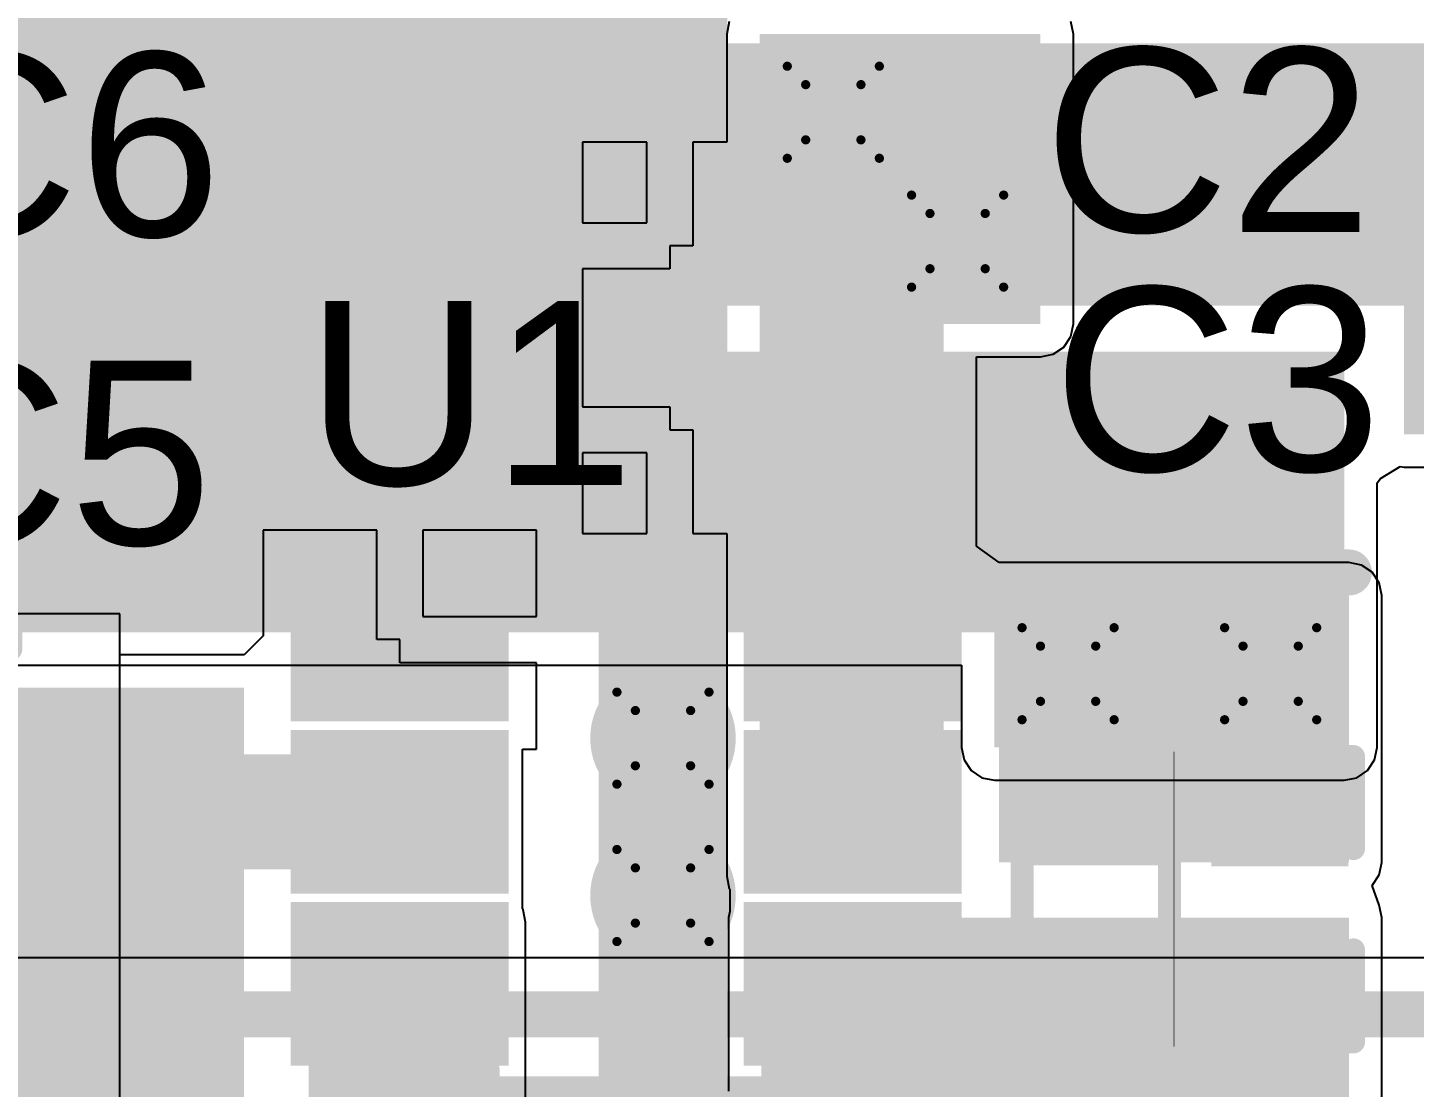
# Model space of a CAD drawing. Header units: inches. Extents: x -8 to 210, y -39 to 109.
# Drawn here: x 68.61 to 76.26, y 16.23 to 22.08 of the extents above; entities that cross this region are included whole.
import ezdxf

# ---------------------------------------------------------------- set-up
doc = ezdxf.new("R2010")
doc.units = ezdxf.units.IN
for name, color, linetype in [('Bottom Layer', 5, 'Continuous'), ('Bottom Solder', 6, 'Continuous'), ('Drill Drawing', 1, 'Continuous'), ('Top Layer', 1, 'Continuous'), ('Top Overlay', 2, 'Continuous'), ('Top Paste', 8, 'Continuous'), ('Top Solder', 216, 'Continuous'), ('Via Holes', 16, 'Continuous')]:
    doc.layers.add(name, color=color, linetype=linetype)
doc.styles.add('Arial', font='', dxfattribs={"height": 0.2})
doc.styles.get('Arial').set_extended_font_data('Arial')

# ---------------------------------------------------------------- blocks, each defined once
blk = doc.blocks.new('VLS5045EX_100M_H_12')
at = {"layer": 'Top Layer'}
for points in [[(-3.05, 2), (-1.05, 2), (-1.05, -2), (-3.05, -2)], [(1.05, 2), (3.05, 2), (3.05, -2), (1.05, -2)]]:
    blk.add_hatch(color=1, dxfattribs=at).paths.add_polyline_path(points)
at = {"layer": 'Top Paste'}
for points in [[(-3.05, 2), (-1.05, 2), (-1.05, -2), (-3.05, -2)], [(1.05, 2), (3.05, 2), (3.05, -2), (1.05, -2)]]:
    blk.add_hatch(color=8, dxfattribs=at).paths.add_polyline_path(points)
at = {"layer": 'Top Solder'}
for points in [[(-3.1516, 2.1016), (-0.9484, 2.1016), (-0.9484, -2.1016), (-3.1516, -2.1016)], [(0.9484, 2.1016), (3.1516, 2.1016), (3.1516, -2.1016), (0.9484, -2.1016)]]:
    blk.add_hatch(color=216, dxfattribs=at).paths.add_polyline_path(points)
at = {"layer": 'Top Overlay'}
for points in [[(2.65, 2.5, 0.127, 0.127, 0), (-2.65, 2.5, 0.127, 0.127, 0)], [(-2.65, 2.5, 0.127, 0.127, 0), (-2.65, 2.32, 0.127, 0.127, 0)], [(2.65, 2.5, 0.127, 0.127, 0), (2.65, 2.32, 0.127, 0.127, 0)], [(-2.65, -2.32, 0.127, 0.127, 0), (-2.65, -2.5, 0.127, 0.127, 0)], [(2.65, -2.32, 0.127, 0.127, 0), (2.65, -2.5, 0.127, 0.127, 0)], [(2.65, -2.5, 0.127, 0.127, 0), (-2.65, -2.5, 0.127, 0.127, 0)]]:
    blk.add_lwpolyline(points, format="xyseb", dxfattribs=at)
for points in [[(-2.6817, 2.5, 0.0635, 0.0635, 1), (-2.6182, 2.5, 0.0635, 0.0635, 1)], [(-2.6817, 2.5, 0.0635, 0.0635, 1), (-2.6182, 2.5, 0.0635, 0.0635, 1)], [(2.6182, 2.5, 0.0635, 0.0635, 1), (2.6817, 2.5, 0.0635, 0.0635, 1)], [(2.6182, 2.5, 0.0635, 0.0635, 1), (2.6817, 2.5, 0.0635, 0.0635, 1)], [(-2.6817, 2.32, 0.0635, 0.0635, 1), (-2.6182, 2.32, 0.0635, 0.0635, 1)], [(2.6182, 2.32, 0.0635, 0.0635, 1), (2.6817, 2.32, 0.0635, 0.0635, 1)], [(-2.6817, -2.32, 0.0635, 0.0635, 1), (-2.6182, -2.32, 0.0635, 0.0635, 1)], [(2.6182, -2.32, 0.0635, 0.0635, 1), (2.6817, -2.32, 0.0635, 0.0635, 1)], [(-2.6817, -2.5, 0.0635, 0.0635, 1), (-2.6182, -2.5, 0.0635, 0.0635, 1)], [(-2.6817, -2.5, 0.0635, 0.0635, 1), (-2.6182, -2.5, 0.0635, 0.0635, 1)], [(2.6182, -2.5, 0.0635, 0.0635, 1), (2.6817, -2.5, 0.0635, 0.0635, 1)], [(2.6182, -2.5, 0.0635, 0.0635, 1), (2.6817, -2.5, 0.0635, 0.0635, 1)]]:
    blk.add_lwpolyline(points, format="xyseb", close=True, dxfattribs=at)
blk = doc.blocks.new('TSOT_26_6_23')
at = {"layer": 'Top Layer'}
for points in [[(-0.7495, 0.6), (-1.7495, 0.6), (-1.7495, 1.3), (-0.7495, 1.3)], [(1.7495, 0.6), (0.7495, 0.6), (0.7495, 1.3), (1.7495, 1.3)], [(-0.7495, -0.35), (-1.7495, -0.35), (-1.7495, 0.35), (-0.7495, 0.35)], [(1.7495, -0.35), (0.7495, -0.35), (0.7495, 0.35), (1.7495, 0.35)], [(-0.7495, -1.3), (-1.7495, -1.3), (-1.7495, -0.6), (-0.7495, -0.6)], [(1.7495, -1.3), (0.7495, -1.3), (0.7495, -0.6), (1.7495, -0.6)]]:
    blk.add_hatch(color=1, dxfattribs=at).paths.add_polyline_path(points)
at = {"layer": 'Top Paste'}
for points in [[(-0.7495, 0.6), (-1.7495, 0.6), (-1.7495, 1.3), (-0.7495, 1.3)], [(1.7495, 0.6), (0.7495, 0.6), (0.7495, 1.3), (1.7495, 1.3)], [(-0.7495, -0.35), (-1.7495, -0.35), (-1.7495, 0.35), (-0.7495, 0.35)], [(1.7495, -0.35), (0.7495, -0.35), (0.7495, 0.35), (1.7495, 0.35)], [(-0.7495, -1.3), (-1.7495, -1.3), (-1.7495, -0.6), (-0.7495, -0.6)], [(1.7495, -1.3), (0.7495, -1.3), (0.7495, -0.6), (1.7495, -0.6)]]:
    blk.add_hatch(color=8, dxfattribs=at).paths.add_polyline_path(points)
at = {"layer": 'Top Solder'}
for points in [[(-0.6479, 0.4984), (-1.8511, 0.4984), (-1.8511, 1.4016), (-0.6479, 1.4016)], [(1.8511, 0.4984), (0.6479, 0.4984), (0.6479, 1.4016), (1.8511, 1.4016)], [(-0.6479, -0.4516), (-1.8511, -0.4516), (-1.8511, 0.4516), (-0.6479, 0.4516)], [(1.8511, -0.4516), (0.6479, -0.4516), (0.6479, 0.4516), (1.8511, 0.4516)], [(-0.6479, -1.4016), (-1.8511, -1.4016), (-1.8511, -0.4984), (-0.6479, -0.4984)], [(1.8511, -1.4016), (0.6479, -1.4016), (0.6479, -0.4984), (1.8511, -0.4984)]]:
    blk.add_hatch(color=216, dxfattribs=at).paths.add_polyline_path(points)
at = {"layer": 'Top Overlay'}
for points in [[(0.762, 1.524, 0.127, 0.127, 0), (-0.8128, 1.524, 0.127, 0.127, 0)], [(-0.8128, 1.5224, 0.127, 0.127, 0), (-0.8128, 1.4224, 0.127, 0.127, 0)], [(0.762, 1.5224, 0.127, 0.127, 0), (0.762, 1.4224, 0.127, 0.127, 0)], [(-2.0066, 1.0668, 0.127, 0.127, 0), (-2.0066, 0.8128, 0.127, 0.127, 0)], [(-1.8796, 0.9398, 0.127, 0.127, 0), (-2.0066, 1.0668, 0.127, 0.127, 0)], [(-1.8796, 0.9398, 0.127, 0.127, 0), (-2.0066, 0.8128, 0.127, 0.127, 0)], [(-0.8128, -1.4224, 0.127, 0.127, 0), (-0.8128, -1.5224, 0.127, 0.127, 0)], [(0.762, -1.4224, 0.127, 0.127, 0), (0.762, -1.5224, 0.127, 0.127, 0)], [(0.762, -1.524, 0.127, 0.127, 0), (-0.8128, -1.524, 0.127, 0.127, 0)]]:
    blk.add_lwpolyline(points, format="xyseb", dxfattribs=at)
for points in [[(-0.8446, 1.524, 0.0635, 0.0635, 1), (-0.781, 1.524, 0.0635, 0.0635, 1)], [(-0.8446, 1.5224, 0.0635, 0.0635, 1), (-0.781, 1.5224, 0.0635, 0.0635, 1)], [(0.7302, 1.524, 0.0635, 0.0635, 1), (0.7937, 1.524, 0.0635, 0.0635, 1)], [(0.7302, 1.5224, 0.0635, 0.0635, 1), (0.7937, 1.5224, 0.0635, 0.0635, 1)], [(-0.8446, 1.4224, 0.0635, 0.0635, 1), (-0.781, 1.4224, 0.0635, 0.0635, 1)], [(0.7302, 1.4224, 0.0635, 0.0635, 1), (0.7937, 1.4224, 0.0635, 0.0635, 1)], [(-2.0383, 1.0668, 0.0635, 0.0635, 1), (-1.9748, 1.0668, 0.0635, 0.0635, 1)], [(-2.0383, 1.0668, 0.0635, 0.0635, 1), (-1.9748, 1.0668, 0.0635, 0.0635, 1)], [(-1.9114, 0.9398, 0.0635, 0.0635, 1), (-1.8478, 0.9398, 0.0635, 0.0635, 1)], [(-1.9114, 0.9398, 0.0635, 0.0635, 1), (-1.8478, 0.9398, 0.0635, 0.0635, 1)], [(-2.0383, 0.8128, 0.0635, 0.0635, 1), (-1.9748, 0.8128, 0.0635, 0.0635, 1)], [(-2.0383, 0.8128, 0.0635, 0.0635, 1), (-1.9748, 0.8128, 0.0635, 0.0635, 1)], [(-0.8446, -1.4224, 0.0635, 0.0635, 1), (-0.781, -1.4224, 0.0635, 0.0635, 1)], [(0.7302, -1.4224, 0.0635, 0.0635, 1), (0.7937, -1.4224, 0.0635, 0.0635, 1)], [(-0.8446, -1.5224, 0.0635, 0.0635, 1), (-0.781, -1.5224, 0.0635, 0.0635, 1)], [(-0.8446, -1.524, 0.0635, 0.0635, 1), (-0.781, -1.524, 0.0635, 0.0635, 1)], [(0.7302, -1.5224, 0.0635, 0.0635, 1), (0.7937, -1.5224, 0.0635, 0.0635, 1)], [(0.7302, -1.524, 0.0635, 0.0635, 1), (0.7937, -1.524, 0.0635, 0.0635, 1)]]:
    blk.add_lwpolyline(points, format="xyseb", close=True, dxfattribs=at)
blk = doc.blocks.new('R___0402_67')
at = {"layer": 'Top Layer'}
for points in [[(-0.6985, -0.3175), (-0.6985, 0.3175), (-0.2413, 0.3175), (-0.2413, -0.3175)], [(0.2413, -0.3175), (0.2413, 0.3175), (0.6985, 0.3175), (0.6985, -0.3175)]]:
    blk.add_hatch(color=1, dxfattribs=at).paths.add_polyline_path(points)
at = {"layer": 'Top Paste'}
for points in [[(-0.6985, -0.3175), (-0.6985, 0.3175), (-0.2413, 0.3175), (-0.2413, -0.3175)], [(0.2413, -0.3175), (0.2413, 0.3175), (0.6985, 0.3175), (0.6985, -0.3175)]]:
    blk.add_hatch(color=8, dxfattribs=at).paths.add_polyline_path(points)
at = {"layer": 'Top Solder'}
for points in [[(-0.7535, -0.3725), (-0.7535, 0.3725), (-0.1863, 0.3725), (-0.1863, -0.3725)], [(0.1863, -0.3725), (0.1863, 0.3725), (0.7535, 0.3725), (0.7535, -0.3725)]]:
    blk.add_hatch(color=216, dxfattribs=at).paths.add_polyline_path(points)
at = {"layer": 'Top Overlay'}
for points in [[(-0.7874, 0.4064, 0.127, 0.127, 0), (-0.7874, -0.4064, 0.127, 0.127, 0)], [(-0.7874, 0.4064, 0.127, 0.127, 0), (0.7874, 0.4064, 0.127, 0.127, 0)], [(0.7874, 0.4064, 0.127, 0.127, 0), (0.7874, -0.4064, 0.127, 0.127, 0)], [(-0.7874, -0.4064, 0.127, 0.127, 0), (0.7874, -0.4064, 0.127, 0.127, 0)], [(-0.8128, -0.4318, 0.00323, 0.00323, 0), (0.8128, -0.4318, 0.00323, 0.00323, 0)]]:
    blk.add_lwpolyline(points, format="xyseb", dxfattribs=at)
for points in [[(-0.8191, 0.4064, 0.0635, 0.0635, 1), (-0.7556, 0.4064, 0.0635, 0.0635, 1)], [(-0.8191, 0.4064, 0.0635, 0.0635, 1), (-0.7556, 0.4064, 0.0635, 0.0635, 1)], [(0.7556, 0.4064, 0.0635, 0.0635, 1), (0.8191, 0.4064, 0.0635, 0.0635, 1)], [(0.7556, 0.4064, 0.0635, 0.0635, 1), (0.8191, 0.4064, 0.0635, 0.0635, 1)], [(-0.8191, -0.4064, 0.0635, 0.0635, 1), (-0.7556, -0.4064, 0.0635, 0.0635, 1)], [(-0.8191, -0.4064, 0.0635, 0.0635, 1), (-0.7556, -0.4064, 0.0635, 0.0635, 1)], [(0.7556, -0.4064, 0.0635, 0.0635, 1), (0.8191, -0.4064, 0.0635, 0.0635, 1)], [(0.7556, -0.4064, 0.0635, 0.0635, 1), (0.8191, -0.4064, 0.0635, 0.0635, 1)], [(-0.8136, -0.4318, 0.00161, 0.00161, 1), (-0.812, -0.4318, 0.00161, 0.00161, 1)], [(0.812, -0.4318, 0.00161, 0.00161, 1), (0.8136, -0.4318, 0.00161, 0.00161, 1)]]:
    blk.add_lwpolyline(points, format="xyseb", close=True, dxfattribs=at)
blk = doc.blocks.new('C___0402_152')
at = {"layer": 'Top Layer'}
for points in [[(-0.6985, -0.3175), (-0.6985, 0.3175), (-0.2413, 0.3175), (-0.2413, -0.3175)], [(0.2413, -0.3175), (0.2413, 0.3175), (0.6985, 0.3175), (0.6985, -0.3175)]]:
    blk.add_hatch(color=1, dxfattribs=at).paths.add_polyline_path(points)
at = {"layer": 'Top Paste'}
for points in [[(-0.6985, -0.3175), (-0.6985, 0.3175), (-0.2413, 0.3175), (-0.2413, -0.3175)], [(0.2413, -0.3175), (0.2413, 0.3175), (0.6985, 0.3175), (0.6985, -0.3175)]]:
    blk.add_hatch(color=8, dxfattribs=at).paths.add_polyline_path(points)
at = {"layer": 'Top Solder'}
for points in [[(-0.7585, -0.3775), (-0.7585, 0.3775), (-0.1813, 0.3775), (-0.1813, -0.3775)], [(0.1813, -0.3775), (0.1813, 0.3775), (0.7585, 0.3775), (0.7585, -0.3775)]]:
    blk.add_hatch(color=216, dxfattribs=at).paths.add_polyline_path(points)
at = {"layer": 'Top Overlay'}
for points in [[(-0.7874, 0.4064, 0.127, 0.127, 0), (-0.2794, 0.4064, 0.127, 0.127, 0)], [(-0.7874, 0.4064, 0.127, 0.127, 0), (-0.7874, -0.4064, 0.127, 0.127, 0)], [(0.2794, 0.4064, 0.127, 0.127, 0), (0.7874, 0.4064, 0.127, 0.127, 0)], [(0.7874, 0.4064, 0.127, 0.127, 0), (0.7874, -0.4064, 0.127, 0.127, 0)], [(-0.7874, -0.4064, 0.127, 0.127, 0), (-0.2794, -0.4064, 0.127, 0.127, 0)], [(0.2794, -0.4064, 0.127, 0.127, 0), (0.7874, -0.4064, 0.127, 0.127, 0)]]:
    blk.add_lwpolyline(points, format="xyseb", dxfattribs=at)
for points in [[(-0.8191, 0.4064, 0.0635, 0.0635, 1), (-0.7556, 0.4064, 0.0635, 0.0635, 1)], [(-0.8191, 0.4064, 0.0635, 0.0635, 1), (-0.7556, 0.4064, 0.0635, 0.0635, 1)], [(-0.3111, 0.4064, 0.0635, 0.0635, 1), (-0.2477, 0.4064, 0.0635, 0.0635, 1)], [(0.2477, 0.4064, 0.0635, 0.0635, 1), (0.3111, 0.4064, 0.0635, 0.0635, 1)], [(0.7556, 0.4064, 0.0635, 0.0635, 1), (0.8191, 0.4064, 0.0635, 0.0635, 1)], [(0.7556, 0.4064, 0.0635, 0.0635, 1), (0.8191, 0.4064, 0.0635, 0.0635, 1)], [(-0.8191, -0.4064, 0.0635, 0.0635, 1), (-0.7556, -0.4064, 0.0635, 0.0635, 1)], [(-0.8191, -0.4064, 0.0635, 0.0635, 1), (-0.7556, -0.4064, 0.0635, 0.0635, 1)], [(-0.3111, -0.4064, 0.0635, 0.0635, 1), (-0.2477, -0.4064, 0.0635, 0.0635, 1)], [(0.2477, -0.4064, 0.0635, 0.0635, 1), (0.3111, -0.4064, 0.0635, 0.0635, 1)], [(0.7556, -0.4064, 0.0635, 0.0635, 1), (0.8191, -0.4064, 0.0635, 0.0635, 1)], [(0.7556, -0.4064, 0.0635, 0.0635, 1), (0.8191, -0.4064, 0.0635, 0.0635, 1)]]:
    blk.add_lwpolyline(points, format="xyseb", close=True, dxfattribs=at)
blk = doc.blocks.new('C___0402_153')
at = {"layer": 'Top Layer'}
for points in [[(-0.6985, -0.3175), (-0.6985, 0.3175), (-0.2413, 0.3175), (-0.2413, -0.3175)], [(0.2413, -0.3175), (0.2413, 0.3175), (0.6985, 0.3175), (0.6985, -0.3175)]]:
    blk.add_hatch(color=1, dxfattribs=at).paths.add_polyline_path(points)
at = {"layer": 'Top Paste'}
for points in [[(-0.6985, -0.3175), (-0.6985, 0.3175), (-0.2413, 0.3175), (-0.2413, -0.3175)], [(0.2413, -0.3175), (0.2413, 0.3175), (0.6985, 0.3175), (0.6985, -0.3175)]]:
    blk.add_hatch(color=8, dxfattribs=at).paths.add_polyline_path(points)
at = {"layer": 'Top Solder'}
for points in [[(-0.7585, -0.3775), (-0.7585, 0.3775), (-0.1813, 0.3775), (-0.1813, -0.3775)], [(0.1813, -0.3775), (0.1813, 0.3775), (0.7585, 0.3775), (0.7585, -0.3775)]]:
    blk.add_hatch(color=216, dxfattribs=at).paths.add_polyline_path(points)
at = {"layer": 'Top Overlay'}
for points in [[(-0.7874, -0.4064, 0.127, 0.127, 0), (-0.7874, 0.4064, 0.127, 0.127, 0)], [(-0.7874, 0.4064, 0.127, 0.127, 0), (-0.2794, 0.4064, 0.127, 0.127, 0)], [(0.2794, 0.4064, 0.127, 0.127, 0), (0.7874, 0.4064, 0.127, 0.127, 0)], [(0.7874, -0.4064, 0.127, 0.127, 0), (0.7874, 0.4064, 0.127, 0.127, 0)], [(-0.7874, -0.4064, 0.127, 0.127, 0), (-0.2794, -0.4064, 0.127, 0.127, 0)], [(0.2794, -0.4064, 0.127, 0.127, 0), (0.7874, -0.4064, 0.127, 0.127, 0)]]:
    blk.add_lwpolyline(points, format="xyseb", dxfattribs=at)
for points in [[(-0.8191, 0.4064, 0.0635, 0.0635, 1), (-0.7556, 0.4064, 0.0635, 0.0635, 1)], [(-0.8191, 0.4064, 0.0635, 0.0635, 1), (-0.7556, 0.4064, 0.0635, 0.0635, 1)], [(-0.3111, 0.4064, 0.0635, 0.0635, 1), (-0.2477, 0.4064, 0.0635, 0.0635, 1)], [(0.2477, 0.4064, 0.0635, 0.0635, 1), (0.3111, 0.4064, 0.0635, 0.0635, 1)], [(0.7556, 0.4064, 0.0635, 0.0635, 1), (0.8191, 0.4064, 0.0635, 0.0635, 1)], [(0.7556, 0.4064, 0.0635, 0.0635, 1), (0.8191, 0.4064, 0.0635, 0.0635, 1)], [(-0.8191, -0.4064, 0.0635, 0.0635, 1), (-0.7556, -0.4064, 0.0635, 0.0635, 1)], [(-0.8191, -0.4064, 0.0635, 0.0635, 1), (-0.7556, -0.4064, 0.0635, 0.0635, 1)], [(-0.3111, -0.4064, 0.0635, 0.0635, 1), (-0.2477, -0.4064, 0.0635, 0.0635, 1)], [(0.2477, -0.4064, 0.0635, 0.0635, 1), (0.3111, -0.4064, 0.0635, 0.0635, 1)], [(0.7556, -0.4064, 0.0635, 0.0635, 1), (0.8191, -0.4064, 0.0635, 0.0635, 1)], [(0.7556, -0.4064, 0.0635, 0.0635, 1), (0.8191, -0.4064, 0.0635, 0.0635, 1)]]:
    blk.add_lwpolyline(points, format="xyseb", close=True, dxfattribs=at)
blk = doc.blocks.new('C___0402_154')
at = {"layer": 'Top Layer'}
for points in [[(-0.6985, -0.3175), (-0.6985, 0.3175), (-0.2413, 0.3175), (-0.2413, -0.3175)], [(0.2413, -0.3175), (0.2413, 0.3175), (0.6985, 0.3175), (0.6985, -0.3175)]]:
    blk.add_hatch(color=1, dxfattribs=at).paths.add_polyline_path(points)
at = {"layer": 'Top Paste'}
for points in [[(-0.6985, -0.3175), (-0.6985, 0.3175), (-0.2413, 0.3175), (-0.2413, -0.3175)], [(0.2413, -0.3175), (0.2413, 0.3175), (0.6985, 0.3175), (0.6985, -0.3175)]]:
    blk.add_hatch(color=8, dxfattribs=at).paths.add_polyline_path(points)
at = {"layer": 'Top Solder'}
for points in [[(-0.7585, -0.3775), (-0.7585, 0.3775), (-0.1813, 0.3775), (-0.1813, -0.3775)], [(0.1813, -0.3775), (0.1813, 0.3775), (0.7585, 0.3775), (0.7585, -0.3775)]]:
    blk.add_hatch(color=216, dxfattribs=at).paths.add_polyline_path(points)
at = {"layer": 'Top Overlay'}
for points in [[(-0.7874, -0.4064, 0.127, 0.127, 0), (-0.7874, 0.4064, 0.127, 0.127, 0)], [(-0.7874, 0.4064, 0.127, 0.127, 0), (-0.2794, 0.4064, 0.127, 0.127, 0)], [(0.2794, 0.4064, 0.127, 0.127, 0), (0.7874, 0.4064, 0.127, 0.127, 0)], [(0.7874, -0.4064, 0.127, 0.127, 0), (0.7874, 0.4064, 0.127, 0.127, 0)], [(-0.7874, -0.4064, 0.127, 0.127, 0), (-0.2794, -0.4064, 0.127, 0.127, 0)], [(0.2794, -0.4064, 0.127, 0.127, 0), (0.7874, -0.4064, 0.127, 0.127, 0)]]:
    blk.add_lwpolyline(points, format="xyseb", dxfattribs=at)
for points in [[(-0.8191, 0.4064, 0.0635, 0.0635, 1), (-0.7556, 0.4064, 0.0635, 0.0635, 1)], [(-0.8191, 0.4064, 0.0635, 0.0635, 1), (-0.7556, 0.4064, 0.0635, 0.0635, 1)], [(-0.3111, 0.4064, 0.0635, 0.0635, 1), (-0.2477, 0.4064, 0.0635, 0.0635, 1)], [(0.2477, 0.4064, 0.0635, 0.0635, 1), (0.3111, 0.4064, 0.0635, 0.0635, 1)], [(0.7556, 0.4064, 0.0635, 0.0635, 1), (0.8191, 0.4064, 0.0635, 0.0635, 1)], [(0.7556, 0.4064, 0.0635, 0.0635, 1), (0.8191, 0.4064, 0.0635, 0.0635, 1)], [(-0.8191, -0.4064, 0.0635, 0.0635, 1), (-0.7556, -0.4064, 0.0635, 0.0635, 1)], [(-0.8191, -0.4064, 0.0635, 0.0635, 1), (-0.7556, -0.4064, 0.0635, 0.0635, 1)], [(-0.3111, -0.4064, 0.0635, 0.0635, 1), (-0.2477, -0.4064, 0.0635, 0.0635, 1)], [(0.2477, -0.4064, 0.0635, 0.0635, 1), (0.3111, -0.4064, 0.0635, 0.0635, 1)], [(0.7556, -0.4064, 0.0635, 0.0635, 1), (0.8191, -0.4064, 0.0635, 0.0635, 1)], [(0.7556, -0.4064, 0.0635, 0.0635, 1), (0.8191, -0.4064, 0.0635, 0.0635, 1)]]:
    blk.add_lwpolyline(points, format="xyseb", close=True, dxfattribs=at)

msp = doc.modelspace()

# ---------------------------------------------------------------- hatches: boundary and pattern name
at = {"layer": 'Bottom Layer'}
for points in [[(87.122, 20.5486), (87.122, 21.9964), (60.1472, 21.9964), (60.1472, 20.5486)], [(76.2, 19.8374), (87.122, 19.8374), (87.122, 21.8186), (76.2, 21.8186)], [(75.8698, 18.7452), (75.8698, 20.2946), (62.4586, 20.2946), (62.4586, 18.7452)], [(73.9394, 18.1102), (75.8698, 18.1102), (75.8698, 19.0246), (73.9394, 19.0246)]]:
    msp.add_hatch(color=5, dxfattribs=at).paths.add_polyline_path(points)
h = msp.add_hatch(color=5, dxfattribs=at)
edge = h.paths.add_edge_path()
edge.add_arc((73.0504, 21.6154), 0.3, 0, 360)
h = msp.add_hatch(color=5, dxfattribs=at)
edge = h.paths.add_edge_path()
edge.add_arc((73.7362, 20.9042), 0.3, 0, 360)
h = msp.add_hatch(color=5, dxfattribs=at)
edge = h.paths.add_edge_path()
edge.add_arc((74.3458, 18.5166), 0.3, 0, 360)
h = msp.add_hatch(color=5, dxfattribs=at)
edge = h.paths.add_edge_path()
edge.add_arc((75.4634, 18.5166), 0.3, 0, 360)
h = msp.add_hatch(color=5, dxfattribs=at)
edge = h.paths.add_edge_path()
edge.add_arc((72.1106, 18.161), 0.3, 0, 360)
h = msp.add_hatch(color=5, dxfattribs=at)
edge = h.paths.add_edge_path()
edge.add_arc((72.1106, 17.2926), 0.3, 0, 360)
at = {"layer": 'Bottom Solder'}
h = msp.add_hatch(color=6, dxfattribs=at)
edge = h.paths.add_edge_path()
edge.add_arc((73.0504, 21.6154), 0.4016, 0, 360)
h = msp.add_hatch(color=6, dxfattribs=at)
edge = h.paths.add_edge_path()
edge.add_arc((73.7362, 20.9042), 0.4016, 0, 360)
h = msp.add_hatch(color=6, dxfattribs=at)
edge = h.paths.add_edge_path()
edge.add_arc((74.3458, 18.5166), 0.4016, 0, 360)
h = msp.add_hatch(color=6, dxfattribs=at)
edge = h.paths.add_edge_path()
edge.add_arc((75.4634, 18.5166), 0.4016, 0, 360)
h = msp.add_hatch(color=6, dxfattribs=at)
edge = h.paths.add_edge_path()
edge.add_arc((72.1106, 18.161), 0.4016, 0, 360)
h = msp.add_hatch(color=6, dxfattribs=at)
edge = h.paths.add_edge_path()
edge.add_arc((72.1106, 17.2926), 0.4016, 0, 360)
at = {"layer": 'Top Layer'}
for points in [[(72.4662, 23.6474), (65.8876, 23.6474), (65.8876, 18.7452), (72.4662, 18.7452)], [(74.1934, 22.0472), (72.644, 22.0472), (72.644, 20.447), (74.1934, 20.447)], [(73.66, 21.3106), (72.644, 21.3106), (72.644, 17.399), (73.66, 17.399)], [(72.4662, 19.2532), (71.755, 19.2532), (71.755, 15.5702), (72.4662, 15.5702)], [(75.8952, 18.9484), (73.9648, 18.9484), (73.9648, 17.4752), (75.8952, 17.4752)], [(69.7992, 18.4404), (66.802, 18.4404), (66.802, 14.224), (69.7992, 14.224)], [(71.1708, 17.145), (70.1548, 17.145), (70.1548, 15.1638), (71.1708, 15.1638)], [(75.8952, 17.1704), (72.6538, 17.1704), (72.6538, 15.5702), (75.8952, 15.5702)]]:
    msp.add_hatch(color=1, dxfattribs=at).paths.add_polyline_path(points)
h = msp.add_hatch(color=1, dxfattribs=at)
edge = h.paths.add_edge_path()
edge.add_arc((73.0504, 21.6154), 0.3, 0, 360)
h = msp.add_hatch(color=1, dxfattribs=at)
edge = h.paths.add_edge_path()
edge.add_arc((73.7362, 20.9042), 0.3, 0, 360)
h = msp.add_hatch(color=1, dxfattribs=at)
edge = h.paths.add_edge_path()
edge.add_arc((74.3458, 18.5166), 0.3, 0, 360)
h = msp.add_hatch(color=1, dxfattribs=at)
edge = h.paths.add_edge_path()
edge.add_arc((75.4634, 18.5166), 0.3, 0, 360)
h = msp.add_hatch(color=1, dxfattribs=at)
edge = h.paths.add_edge_path()
edge.add_arc((72.1106, 18.161), 0.3, 0, 360)
h = msp.add_hatch(color=1, dxfattribs=at)
edge = h.paths.add_edge_path()
edge.add_arc((72.1106, 17.2926), 0.3, 0, 360)
at = {"layer": 'Top Solder'}
h = msp.add_hatch(color=216, dxfattribs=at)
edge = h.paths.add_edge_path()
edge.add_arc((73.0504, 21.6154), 0.4016, 0, 360)
h = msp.add_hatch(color=216, dxfattribs=at)
edge = h.paths.add_edge_path()
edge.add_arc((73.7362, 20.9042), 0.4016, 0, 360)
h = msp.add_hatch(color=216, dxfattribs=at)
edge = h.paths.add_edge_path()
edge.add_arc((74.3458, 18.5166), 0.4016, 0, 360)
h = msp.add_hatch(color=216, dxfattribs=at)
edge = h.paths.add_edge_path()
edge.add_arc((75.4634, 18.5166), 0.4016, 0, 360)
h = msp.add_hatch(color=216, dxfattribs=at)
edge = h.paths.add_edge_path()
edge.add_arc((72.1106, 18.161), 0.4016, 0, 360)
h = msp.add_hatch(color=216, dxfattribs=at)
edge = h.paths.add_edge_path()
edge.add_arc((72.1106, 17.2926), 0.4016, 0, 360)
at = {"layer": 'Via Holes'}
h = msp.add_hatch(color=7, dxfattribs=at)
edge = h.paths.add_edge_path()
edge.add_arc((73.0504, 21.6154), 0.15, 0, 360)
h = msp.add_hatch(color=7, dxfattribs=at)
edge = h.paths.add_edge_path()
edge.add_arc((73.7362, 20.9042), 0.15, 0, 360)
h = msp.add_hatch(color=7, dxfattribs=at)
edge = h.paths.add_edge_path()
edge.add_arc((74.3458, 18.5166), 0.15, 0, 360)
h = msp.add_hatch(color=7, dxfattribs=at)
edge = h.paths.add_edge_path()
edge.add_arc((75.4634, 18.5166), 0.15, 0, 360)
h = msp.add_hatch(color=7, dxfattribs=at)
edge = h.paths.add_edge_path()
edge.add_arc((72.1106, 18.161), 0.15, 0, 360)
h = msp.add_hatch(color=7, dxfattribs=at)
edge = h.paths.add_edge_path()
edge.add_arc((72.1106, 17.2926), 0.15, 0, 360)

# ---------------------------------------------------------------- linework, layer by layer
at = {"layer": 'Bottom Layer'}
for p, q in [((76.0511, 19.5703), (76.0694, 19.5933)), ((76.0694, 19.5933), (76.1781, 19.6605)), ((76.1781, 19.6605), (76.2, 19.6561)), ((76.2, 19.6561), (84.5936, 19.6561)), ((76.0511, 19.0246), (76.0511, 19.5703)), ((76.0511, 18.1102), (76.0511, 19.0246)), ((62.4586, 18.5639), (73.7581, 18.5639)), ((73.7581, 18.5639), (73.7581, 18.1102)), ((73.7581, 18.1102), (73.7719, 18.0408)), ((76.0373, 18.0408), (76.0511, 18.1102)), ((73.7719, 18.0408), (73.8112, 17.982)), ((73.8112, 17.982), (73.87, 17.9427)), ((75.9392, 17.9427), (75.998, 17.982)), ((75.998, 17.982), (76.0373, 18.0408)), ((73.87, 17.9427), (73.9394, 17.9289)), ((73.9394, 17.9289), (75.8698, 17.9289)), ((75.8698, 17.9289), (75.9392, 17.9427)), ((77.0336, 16.9478), (51.7923, 16.9478))]:
    msp.add_line(p, q, dxfattribs=at)
msp.add_lwpolyline([(51.6636, 16.637, 0.254, 0.254, 0), (77.1623, 16.637, 0.254, 0.254, 0)], format="xyseb", dxfattribs=at)
at = {"layer": 'Drill Drawing'}
for points in [[(72.7964, 21.8694, 0.0508, 0.0508, 0), (73.3044, 21.8694, 0.0508, 0.0508, 0)], [(72.7964, 21.3614, 0.0508, 0.0508, 0), (72.7964, 21.8694, 0.0508, 0.0508, 0)], [(73.3044, 21.3614, 0.0508, 0.0508, 0), (73.3044, 21.8694, 0.0508, 0.0508, 0)], [(72.898, 21.7678, 0.0508, 0.0508, 0), (73.2028, 21.7678, 0.0508, 0.0508, 0)], [(72.898, 21.463, 0.0508, 0.0508, 0), (72.898, 21.7678, 0.0508, 0.0508, 0)], [(73.2028, 21.463, 0.0508, 0.0508, 0), (73.2028, 21.7678, 0.0508, 0.0508, 0)], [(72.898, 21.463, 0.0508, 0.0508, 0), (73.2028, 21.463, 0.0508, 0.0508, 0)], [(72.7964, 21.3614, 0.0508, 0.0508, 0), (73.3044, 21.3614, 0.0508, 0.0508, 0)], [(73.4822, 21.1582, 0.0508, 0.0508, 0), (73.9902, 21.1582, 0.0508, 0.0508, 0)], [(73.4822, 20.6502, 0.0508, 0.0508, 0), (73.4822, 21.1582, 0.0508, 0.0508, 0)], [(73.9902, 20.6502, 0.0508, 0.0508, 0), (73.9902, 21.1582, 0.0508, 0.0508, 0)], [(73.5838, 21.0566, 0.0508, 0.0508, 0), (73.8886, 21.0566, 0.0508, 0.0508, 0)], [(73.5838, 20.7518, 0.0508, 0.0508, 0), (73.5838, 21.0566, 0.0508, 0.0508, 0)], [(73.8886, 20.7518, 0.0508, 0.0508, 0), (73.8886, 21.0566, 0.0508, 0.0508, 0)], [(73.5838, 20.7518, 0.0508, 0.0508, 0), (73.8886, 20.7518, 0.0508, 0.0508, 0)], [(73.4822, 20.6502, 0.0508, 0.0508, 0), (73.9902, 20.6502, 0.0508, 0.0508, 0)], [(74.0918, 18.7706, 0.0508, 0.0508, 0), (74.5998, 18.7706, 0.0508, 0.0508, 0)], [(74.0918, 18.2626, 0.0508, 0.0508, 0), (74.0918, 18.7706, 0.0508, 0.0508, 0)], [(74.5998, 18.2626, 0.0508, 0.0508, 0), (74.5998, 18.7706, 0.0508, 0.0508, 0)], [(75.2094, 18.7706, 0.0508, 0.0508, 0), (75.7174, 18.7706, 0.0508, 0.0508, 0)], [(75.2094, 18.2626, 0.0508, 0.0508, 0), (75.2094, 18.7706, 0.0508, 0.0508, 0)], [(75.7174, 18.2626, 0.0508, 0.0508, 0), (75.7174, 18.7706, 0.0508, 0.0508, 0)], [(74.1934, 18.669, 0.0508, 0.0508, 0), (74.4982, 18.669, 0.0508, 0.0508, 0)], [(74.1934, 18.3642, 0.0508, 0.0508, 0), (74.1934, 18.669, 0.0508, 0.0508, 0)], [(74.4982, 18.3642, 0.0508, 0.0508, 0), (74.4982, 18.669, 0.0508, 0.0508, 0)], [(75.311, 18.669, 0.0508, 0.0508, 0), (75.6158, 18.669, 0.0508, 0.0508, 0)], [(75.311, 18.3642, 0.0508, 0.0508, 0), (75.311, 18.669, 0.0508, 0.0508, 0)], [(75.6158, 18.3642, 0.0508, 0.0508, 0), (75.6158, 18.669, 0.0508, 0.0508, 0)], [(71.8566, 18.415, 0.0508, 0.0508, 0), (72.3646, 18.415, 0.0508, 0.0508, 0)], [(71.8566, 17.907, 0.0508, 0.0508, 0), (71.8566, 18.415, 0.0508, 0.0508, 0)], [(72.3646, 17.907, 0.0508, 0.0508, 0), (72.3646, 18.415, 0.0508, 0.0508, 0)], [(74.1934, 18.3642, 0.0508, 0.0508, 0), (74.4982, 18.3642, 0.0508, 0.0508, 0)], [(75.311, 18.3642, 0.0508, 0.0508, 0), (75.6158, 18.3642, 0.0508, 0.0508, 0)], [(71.9582, 18.3134, 0.0508, 0.0508, 0), (72.263, 18.3134, 0.0508, 0.0508, 0)], [(71.9582, 18.0086, 0.0508, 0.0508, 0), (71.9582, 18.3134, 0.0508, 0.0508, 0)], [(72.263, 18.0086, 0.0508, 0.0508, 0), (72.263, 18.3134, 0.0508, 0.0508, 0)], [(74.0918, 18.2626, 0.0508, 0.0508, 0), (74.5998, 18.2626, 0.0508, 0.0508, 0)], [(75.2094, 18.2626, 0.0508, 0.0508, 0), (75.7174, 18.2626, 0.0508, 0.0508, 0)], [(71.9582, 18.0086, 0.0508, 0.0508, 0), (72.263, 18.0086, 0.0508, 0.0508, 0)], [(71.8566, 17.907, 0.0508, 0.0508, 0), (72.3646, 17.907, 0.0508, 0.0508, 0)], [(71.8566, 17.5466, 0.0508, 0.0508, 0), (72.3646, 17.5466, 0.0508, 0.0508, 0)], [(71.8566, 17.0386, 0.0508, 0.0508, 0), (71.8566, 17.5466, 0.0508, 0.0508, 0)], [(72.3646, 17.0386, 0.0508, 0.0508, 0), (72.3646, 17.5466, 0.0508, 0.0508, 0)], [(71.9582, 17.445, 0.0508, 0.0508, 0), (72.263, 17.445, 0.0508, 0.0508, 0)], [(71.9582, 17.1402, 0.0508, 0.0508, 0), (71.9582, 17.445, 0.0508, 0.0508, 0)], [(72.263, 17.1402, 0.0508, 0.0508, 0), (72.263, 17.445, 0.0508, 0.0508, 0)], [(71.9582, 17.1402, 0.0508, 0.0508, 0), (72.263, 17.1402, 0.0508, 0.0508, 0)], [(71.8566, 17.0386, 0.0508, 0.0508, 0), (72.3646, 17.0386, 0.0508, 0.0508, 0)]]:
    msp.add_lwpolyline(points, format="xyseb", dxfattribs=at)
for points in [[(72.7837, 21.8694, 0.0254, 0.0254, 1), (72.8091, 21.8694, 0.0254, 0.0254, 1)], [(72.7837, 21.8694, 0.0254, 0.0254, 1), (72.8091, 21.8694, 0.0254, 0.0254, 1)], [(73.2917, 21.8694, 0.0254, 0.0254, 1), (73.3171, 21.8694, 0.0254, 0.0254, 1)], [(73.2917, 21.8694, 0.0254, 0.0254, 1), (73.3171, 21.8694, 0.0254, 0.0254, 1)], [(72.8853, 21.7678, 0.0254, 0.0254, 1), (72.9107, 21.7678, 0.0254, 0.0254, 1)], [(72.8853, 21.7678, 0.0254, 0.0254, 1), (72.9107, 21.7678, 0.0254, 0.0254, 1)], [(73.1901, 21.7678, 0.0254, 0.0254, 1), (73.2155, 21.7678, 0.0254, 0.0254, 1)], [(73.1901, 21.7678, 0.0254, 0.0254, 1), (73.2155, 21.7678, 0.0254, 0.0254, 1)], [(72.8853, 21.463, 0.0254, 0.0254, 1), (72.9107, 21.463, 0.0254, 0.0254, 1)], [(72.8853, 21.463, 0.0254, 0.0254, 1), (72.9107, 21.463, 0.0254, 0.0254, 1)], [(73.1901, 21.463, 0.0254, 0.0254, 1), (73.2155, 21.463, 0.0254, 0.0254, 1)], [(73.1901, 21.463, 0.0254, 0.0254, 1), (73.2155, 21.463, 0.0254, 0.0254, 1)], [(72.7837, 21.3614, 0.0254, 0.0254, 1), (72.8091, 21.3614, 0.0254, 0.0254, 1)], [(72.7837, 21.3614, 0.0254, 0.0254, 1), (72.8091, 21.3614, 0.0254, 0.0254, 1)], [(73.2917, 21.3614, 0.0254, 0.0254, 1), (73.3171, 21.3614, 0.0254, 0.0254, 1)], [(73.2917, 21.3614, 0.0254, 0.0254, 1), (73.3171, 21.3614, 0.0254, 0.0254, 1)], [(73.4695, 21.1582, 0.0254, 0.0254, 1), (73.4949, 21.1582, 0.0254, 0.0254, 1)], [(73.4695, 21.1582, 0.0254, 0.0254, 1), (73.4949, 21.1582, 0.0254, 0.0254, 1)], [(73.9775, 21.1582, 0.0254, 0.0254, 1), (74.0029, 21.1582, 0.0254, 0.0254, 1)], [(73.9775, 21.1582, 0.0254, 0.0254, 1), (74.0029, 21.1582, 0.0254, 0.0254, 1)], [(73.5711, 21.0566, 0.0254, 0.0254, 1), (73.5965, 21.0566, 0.0254, 0.0254, 1)], [(73.5711, 21.0566, 0.0254, 0.0254, 1), (73.5965, 21.0566, 0.0254, 0.0254, 1)], [(73.8759, 21.0566, 0.0254, 0.0254, 1), (73.9013, 21.0566, 0.0254, 0.0254, 1)], [(73.8759, 21.0566, 0.0254, 0.0254, 1), (73.9013, 21.0566, 0.0254, 0.0254, 1)], [(73.5711, 20.7518, 0.0254, 0.0254, 1), (73.5965, 20.7518, 0.0254, 0.0254, 1)], [(73.5711, 20.7518, 0.0254, 0.0254, 1), (73.5965, 20.7518, 0.0254, 0.0254, 1)], [(73.8759, 20.7518, 0.0254, 0.0254, 1), (73.9013, 20.7518, 0.0254, 0.0254, 1)], [(73.8759, 20.7518, 0.0254, 0.0254, 1), (73.9013, 20.7518, 0.0254, 0.0254, 1)], [(73.4695, 20.6502, 0.0254, 0.0254, 1), (73.4949, 20.6502, 0.0254, 0.0254, 1)], [(73.4695, 20.6502, 0.0254, 0.0254, 1), (73.4949, 20.6502, 0.0254, 0.0254, 1)], [(73.9775, 20.6502, 0.0254, 0.0254, 1), (74.0029, 20.6502, 0.0254, 0.0254, 1)], [(73.9775, 20.6502, 0.0254, 0.0254, 1), (74.0029, 20.6502, 0.0254, 0.0254, 1)], [(74.0791, 18.7706, 0.0254, 0.0254, 1), (74.1045, 18.7706, 0.0254, 0.0254, 1)], [(74.0791, 18.7706, 0.0254, 0.0254, 1), (74.1045, 18.7706, 0.0254, 0.0254, 1)], [(74.5871, 18.7706, 0.0254, 0.0254, 1), (74.6125, 18.7706, 0.0254, 0.0254, 1)], [(74.5871, 18.7706, 0.0254, 0.0254, 1), (74.6125, 18.7706, 0.0254, 0.0254, 1)], [(75.1967, 18.7706, 0.0254, 0.0254, 1), (75.2221, 18.7706, 0.0254, 0.0254, 1)], [(75.1967, 18.7706, 0.0254, 0.0254, 1), (75.2221, 18.7706, 0.0254, 0.0254, 1)], [(75.7047, 18.7706, 0.0254, 0.0254, 1), (75.7301, 18.7706, 0.0254, 0.0254, 1)], [(75.7047, 18.7706, 0.0254, 0.0254, 1), (75.7301, 18.7706, 0.0254, 0.0254, 1)], [(74.1807, 18.669, 0.0254, 0.0254, 1), (74.2061, 18.669, 0.0254, 0.0254, 1)], [(74.1807, 18.669, 0.0254, 0.0254, 1), (74.2061, 18.669, 0.0254, 0.0254, 1)], [(74.4855, 18.669, 0.0254, 0.0254, 1), (74.5109, 18.669, 0.0254, 0.0254, 1)], [(74.4855, 18.669, 0.0254, 0.0254, 1), (74.5109, 18.669, 0.0254, 0.0254, 1)], [(75.2983, 18.669, 0.0254, 0.0254, 1), (75.3237, 18.669, 0.0254, 0.0254, 1)], [(75.2983, 18.669, 0.0254, 0.0254, 1), (75.3237, 18.669, 0.0254, 0.0254, 1)], [(75.6031, 18.669, 0.0254, 0.0254, 1), (75.6285, 18.669, 0.0254, 0.0254, 1)], [(75.6031, 18.669, 0.0254, 0.0254, 1), (75.6285, 18.669, 0.0254, 0.0254, 1)], [(71.8439, 18.415, 0.0254, 0.0254, 1), (71.8693, 18.415, 0.0254, 0.0254, 1)], [(71.8439, 18.415, 0.0254, 0.0254, 1), (71.8693, 18.415, 0.0254, 0.0254, 1)], [(72.3519, 18.415, 0.0254, 0.0254, 1), (72.3773, 18.415, 0.0254, 0.0254, 1)], [(72.3519, 18.415, 0.0254, 0.0254, 1), (72.3773, 18.415, 0.0254, 0.0254, 1)], [(74.1807, 18.3642, 0.0254, 0.0254, 1), (74.2061, 18.3642, 0.0254, 0.0254, 1)], [(74.1807, 18.3642, 0.0254, 0.0254, 1), (74.2061, 18.3642, 0.0254, 0.0254, 1)], [(74.4855, 18.3642, 0.0254, 0.0254, 1), (74.5109, 18.3642, 0.0254, 0.0254, 1)], [(74.4855, 18.3642, 0.0254, 0.0254, 1), (74.5109, 18.3642, 0.0254, 0.0254, 1)], [(75.2983, 18.3642, 0.0254, 0.0254, 1), (75.3237, 18.3642, 0.0254, 0.0254, 1)], [(75.2983, 18.3642, 0.0254, 0.0254, 1), (75.3237, 18.3642, 0.0254, 0.0254, 1)], [(75.6031, 18.3642, 0.0254, 0.0254, 1), (75.6285, 18.3642, 0.0254, 0.0254, 1)], [(75.6031, 18.3642, 0.0254, 0.0254, 1), (75.6285, 18.3642, 0.0254, 0.0254, 1)], [(71.9455, 18.3134, 0.0254, 0.0254, 1), (71.9709, 18.3134, 0.0254, 0.0254, 1)], [(71.9455, 18.3134, 0.0254, 0.0254, 1), (71.9709, 18.3134, 0.0254, 0.0254, 1)], [(72.2503, 18.3134, 0.0254, 0.0254, 1), (72.2757, 18.3134, 0.0254, 0.0254, 1)], [(72.2503, 18.3134, 0.0254, 0.0254, 1), (72.2757, 18.3134, 0.0254, 0.0254, 1)], [(74.0791, 18.2626, 0.0254, 0.0254, 1), (74.1045, 18.2626, 0.0254, 0.0254, 1)], [(74.0791, 18.2626, 0.0254, 0.0254, 1), (74.1045, 18.2626, 0.0254, 0.0254, 1)], [(74.5871, 18.2626, 0.0254, 0.0254, 1), (74.6125, 18.2626, 0.0254, 0.0254, 1)], [(74.5871, 18.2626, 0.0254, 0.0254, 1), (74.6125, 18.2626, 0.0254, 0.0254, 1)], [(75.1967, 18.2626, 0.0254, 0.0254, 1), (75.2221, 18.2626, 0.0254, 0.0254, 1)], [(75.1967, 18.2626, 0.0254, 0.0254, 1), (75.2221, 18.2626, 0.0254, 0.0254, 1)], [(75.7047, 18.2626, 0.0254, 0.0254, 1), (75.7301, 18.2626, 0.0254, 0.0254, 1)], [(75.7047, 18.2626, 0.0254, 0.0254, 1), (75.7301, 18.2626, 0.0254, 0.0254, 1)], [(71.9455, 18.0086, 0.0254, 0.0254, 1), (71.9709, 18.0086, 0.0254, 0.0254, 1)], [(71.9455, 18.0086, 0.0254, 0.0254, 1), (71.9709, 18.0086, 0.0254, 0.0254, 1)], [(72.2503, 18.0086, 0.0254, 0.0254, 1), (72.2757, 18.0086, 0.0254, 0.0254, 1)], [(72.2503, 18.0086, 0.0254, 0.0254, 1), (72.2757, 18.0086, 0.0254, 0.0254, 1)], [(71.8439, 17.907, 0.0254, 0.0254, 1), (71.8693, 17.907, 0.0254, 0.0254, 1)], [(71.8439, 17.907, 0.0254, 0.0254, 1), (71.8693, 17.907, 0.0254, 0.0254, 1)], [(72.3519, 17.907, 0.0254, 0.0254, 1), (72.3773, 17.907, 0.0254, 0.0254, 1)], [(72.3519, 17.907, 0.0254, 0.0254, 1), (72.3773, 17.907, 0.0254, 0.0254, 1)], [(71.8439, 17.5466, 0.0254, 0.0254, 1), (71.8693, 17.5466, 0.0254, 0.0254, 1)], [(71.8439, 17.5466, 0.0254, 0.0254, 1), (71.8693, 17.5466, 0.0254, 0.0254, 1)], [(72.3519, 17.5466, 0.0254, 0.0254, 1), (72.3773, 17.5466, 0.0254, 0.0254, 1)], [(72.3519, 17.5466, 0.0254, 0.0254, 1), (72.3773, 17.5466, 0.0254, 0.0254, 1)], [(71.9455, 17.445, 0.0254, 0.0254, 1), (71.9709, 17.445, 0.0254, 0.0254, 1)], [(71.9455, 17.445, 0.0254, 0.0254, 1), (71.9709, 17.445, 0.0254, 0.0254, 1)], [(72.2503, 17.445, 0.0254, 0.0254, 1), (72.2757, 17.445, 0.0254, 0.0254, 1)], [(72.2503, 17.445, 0.0254, 0.0254, 1), (72.2757, 17.445, 0.0254, 0.0254, 1)], [(71.9455, 17.1402, 0.0254, 0.0254, 1), (71.9709, 17.1402, 0.0254, 0.0254, 1)], [(71.9455, 17.1402, 0.0254, 0.0254, 1), (71.9709, 17.1402, 0.0254, 0.0254, 1)], [(72.2503, 17.1402, 0.0254, 0.0254, 1), (72.2757, 17.1402, 0.0254, 0.0254, 1)], [(72.2503, 17.1402, 0.0254, 0.0254, 1), (72.2757, 17.1402, 0.0254, 0.0254, 1)], [(71.8439, 17.0386, 0.0254, 0.0254, 1), (71.8693, 17.0386, 0.0254, 0.0254, 1)], [(71.8439, 17.0386, 0.0254, 0.0254, 1), (71.8693, 17.0386, 0.0254, 0.0254, 1)], [(72.3519, 17.0386, 0.0254, 0.0254, 1), (72.3773, 17.0386, 0.0254, 0.0254, 1)], [(72.3519, 17.0386, 0.0254, 0.0254, 1), (72.3773, 17.0386, 0.0254, 0.0254, 1)]]:
    msp.add_lwpolyline(points, format="xyseb", close=True, dxfattribs=at)
at = {"layer": 'Top Layer'}
for p, q in [((72.4765, 22.1166), (72.4627, 22.0472)), ((74.3747, 22.0472), (74.3609, 22.1166)), ((72.4627, 22.0472), (72.4627, 21.4503)), ((74.3747, 20.447), (74.3747, 22.0472)), ((72.0217, 21.4503), (71.6661, 21.4503)), ((71.6661, 21.4503), (71.6661, 21.0058)), ((72.0217, 21.0058), (72.0217, 21.4503)), ((72.4627, 21.4503), (72.2757, 21.4503)), ((72.2757, 21.4503), (72.2757, 20.8788)), ((71.6661, 21.0058), (72.0217, 21.0058)), ((72.2757, 20.8788), (72.1487, 20.8788)), ((72.1487, 20.8788), (72.1487, 20.7518)), ((72.1487, 20.7518), (71.6661, 20.7518)), ((71.6661, 20.7518), (71.6661, 20.3073)), ((74.3609, 20.3776), (74.3747, 20.447)), ((74.3216, 20.3188), (74.3609, 20.3776)), ((71.6661, 20.3073), (71.6661, 19.9898)), ((74.1934, 20.2657), (74.2628, 20.2795)), ((74.2628, 20.2795), (74.3216, 20.3188)), ((73.8413, 19.2208), (73.8413, 20.2657)), ((73.8413, 20.2657), (74.1934, 20.2657)), ((71.6661, 19.9898), (72.1487, 19.9898)), ((72.1487, 19.9898), (72.1487, 19.8628)), ((72.1487, 19.8628), (72.2757, 19.8628)), ((72.2757, 19.8628), (72.2757, 19.2913)), ((72.0217, 19.7358), (71.6661, 19.7358)), ((71.6661, 19.7358), (71.6661, 19.2913)), ((72.0217, 19.2913), (72.0217, 19.7358)), ((70.5309, 19.3086), (69.9039, 19.3086)), ((69.9039, 19.3086), (69.9039, 18.7254)), ((70.5309, 18.7046), (70.5309, 19.3086)), ((71.4119, 19.3086), (70.7849, 19.3086)), ((70.7849, 19.3086), (70.7849, 18.8316)), ((71.4119, 18.8316), (71.4119, 19.3086)), ((71.6661, 19.2913), (72.0217, 19.2913)), ((72.2757, 19.2913), (72.4627, 19.2913)), ((72.4627, 19.2913), (72.4627, 17.399)), ((73.9648, 19.1297), (73.8413, 19.2208)), ((75.8952, 19.1297), (73.9648, 19.1297)), ((75.9646, 19.1159), (75.8952, 19.1297)), ((76.0234, 19.0766), (75.9646, 19.1159)), ((76.0627, 19.0178), (76.0234, 19.0766)), ((76.0765, 18.9484), (76.0627, 19.0178)), ((76.0765, 17.4752), (76.0765, 18.9484)), ((69.1134, 18.8468), (62.738, 18.8468)), ((69.1134, 18.8468), (67.8031, 18.8468)), ((69.1134, 13.7985), (69.1134, 18.8468)), ((69.1134, 18.6217), (69.1134, 18.8468)), ((70.7849, 18.8316), (71.4119, 18.8316)), ((69.9039, 18.7254), (69.7992, 18.6217)), ((70.6579, 18.7046), (70.5309, 18.7046)), ((70.6579, 18.5776), (70.6579, 18.7046)), ((69.7992, 18.6217), (69.1134, 18.6217)), ((71.4119, 18.5776), (70.6579, 18.5776)), ((71.4119, 18.1006), (71.4119, 18.5776)), ((71.3357, 17.2182), (71.3357, 18.1006)), ((71.3357, 18.1006), (71.4119, 18.1006)), ((76.0627, 17.4058), (76.0765, 17.4752)), ((72.4627, 17.399), (72.4765, 17.3296)), ((76.0234, 17.347), (76.0627, 17.4058)), ((72.4765, 17.3296), (72.4791, 17.3258)), ((72.4791, 17.3258), (72.4791, 17.2035)), ((76.0627, 17.2398), (76.0234, 17.347)), ((71.3383, 17.2144), (71.3357, 17.2182)), ((71.3521, 17.145), (71.3383, 17.2144)), ((76.0765, 17.1704), (76.0627, 17.2398)), ((71.3521, 15.1638), (71.3521, 17.145)), ((72.4791, 17.2035), (72.4725, 17.1704)), ((72.4725, 17.1704), (72.4725, 16.2124)), ((76.0765, 15.5702), (76.0765, 17.1704))]:
    msp.add_line(p, q, dxfattribs=at)
for points in [[(69.5198, 17.7546, 0.635, 0.635, 0), (70.6579, 17.7546, 0.635, 0.635, 0)], [(68.3006, 16.5354, 0.5588, 0.5588, 0), (69.5198, 17.7546, 0.5588, 0.5588, 0)], [(72.1106, 17.2926, 0.5588, 0.5588, 0), (72.1106, 17.7038, 0.5588, 0.5588, 0)], [(72.1106, 17.2418, 0.5588, 0.5588, 0), (72.1106, 17.2926, 0.5588, 0.5588, 0)]]:
    msp.add_lwpolyline(points, format="xyseb", dxfattribs=at)
for points in [[(69.361, 17.7546, 0.3175, 0.3175, 1), (69.6786, 17.7546, 0.3175, 0.3175, 1)], [(70.4992, 17.7546, 0.3175, 0.3175, 1), (70.8167, 17.7546, 0.3175, 0.3175, 1)], [(69.3801, 17.7546, 0.2794, 0.2794, 1), (69.6595, 17.7546, 0.2794, 0.2794, 1)], [(71.9709, 17.7038, 0.2794, 0.2794, 1), (72.2503, 17.7038, 0.2794, 0.2794, 1)], [(71.9709, 17.2926, 0.2794, 0.2794, 1), (72.2503, 17.2926, 0.2794, 0.2794, 1)], [(71.9709, 17.2926, 0.2794, 0.2794, 1), (72.2503, 17.2926, 0.2794, 0.2794, 1)], [(71.9709, 17.2418, 0.2794, 0.2794, 1), (72.2503, 17.2418, 0.2794, 0.2794, 1)]]:
    msp.add_lwpolyline(points, format="xyseb", close=True, dxfattribs=at)
at = {"layer": 'Top Overlay'}
for points in [[(73.5226, 21.4226, 0.254, 0.254, 0), (73.6646, 21.5646, 0.254, 0.254, 0)], [(73.6646, 21.5646, 0.254, 0.254, 0), (73.9394, 21.5646, 0.254, 0.254, 0)], [(73.6081, 19.8974, 0.254, 0.254, 0), (73.9902, 19.8974, 0.254, 0.254, 0)], [(74.9046, 18.7706, 0.254, 0.254, 0), (75.2094, 19.0754, 0.254, 0.254, 0)], [(75.2094, 19.0754, 0.254, 0.254, 0), (75.8952, 19.0754, 0.254, 0.254, 0)], [(74.9046, 18.2626, 0.254, 0.254, 0), (74.9046, 18.7706, 0.254, 0.254, 0)]]:
    msp.add_lwpolyline(points, format="xyseb", dxfattribs=at)
for points in [[(73.6011, 21.5646, 0.127, 0.127, 1), (73.7281, 21.5646, 0.127, 0.127, 1)], [(73.6011, 21.5646, 0.127, 0.127, 1), (73.7281, 21.5646, 0.127, 0.127, 1)], [(73.8759, 21.5646, 0.127, 0.127, 1), (74.0029, 21.5646, 0.127, 0.127, 1)], [(73.4591, 21.4226, 0.127, 0.127, 1), (73.5861, 21.4226, 0.127, 0.127, 1)], [(73.5446, 19.8974, 0.127, 0.127, 1), (73.6716, 19.8974, 0.127, 0.127, 1)], [(73.9267, 19.8974, 0.127, 0.127, 1), (74.0537, 19.8974, 0.127, 0.127, 1)], [(75.1459, 19.0754, 0.127, 0.127, 1), (75.2729, 19.0754, 0.127, 0.127, 1)], [(75.1459, 19.0754, 0.127, 0.127, 1), (75.2729, 19.0754, 0.127, 0.127, 1)], [(75.8317, 19.0754, 0.127, 0.127, 1), (75.9587, 19.0754, 0.127, 0.127, 1)], [(74.8411, 18.7706, 0.127, 0.127, 1), (74.9681, 18.7706, 0.127, 0.127, 1)], [(74.8411, 18.7706, 0.127, 0.127, 1), (74.9681, 18.7706, 0.127, 0.127, 1)], [(74.8411, 18.2626, 0.127, 0.127, 1), (74.9681, 18.2626, 0.127, 0.127, 1)]]:
    msp.add_lwpolyline(points, format="xyseb", close=True, dxfattribs=at)

# ---------------------------------------------------------------- block references
for name, p in [('C___0402_154', (72.6186, 20.8788)), ('C___0402_153', (72.6186, 19.8628))]:
    msp.add_blockref(name, p)
for name, p, rotation in [('TSOT_26_6_23', (71.9074, 17.7546), 180), ('VLS5045EX_100M_H_12', (65.8622, 16.3322), 180), ('R___0402_67', (74.4982, 17.272), 90), ('C___0402_152', (75.5142, 17.272), 90)]:
    msp.add_blockref(name, p, dxfattribs=dict(rotation=rotation))

# ---------------------------------------------------------------- texts
at = {"layer": 'Top Overlay', "style": 'Arial'}
for s, p in [('C6', (67.8606, 20.9298)), ('C2', (74.2106, 20.9552)), ('C3', (74.2614, 19.6344)), ('U1', (70.1381, 19.5582)), ('C5', (67.8098, 19.228))]:
    msp.add_text(s, height=1.016, dxfattribs=at).set_placement(p)

doc.saveas('drawing.dxf')
